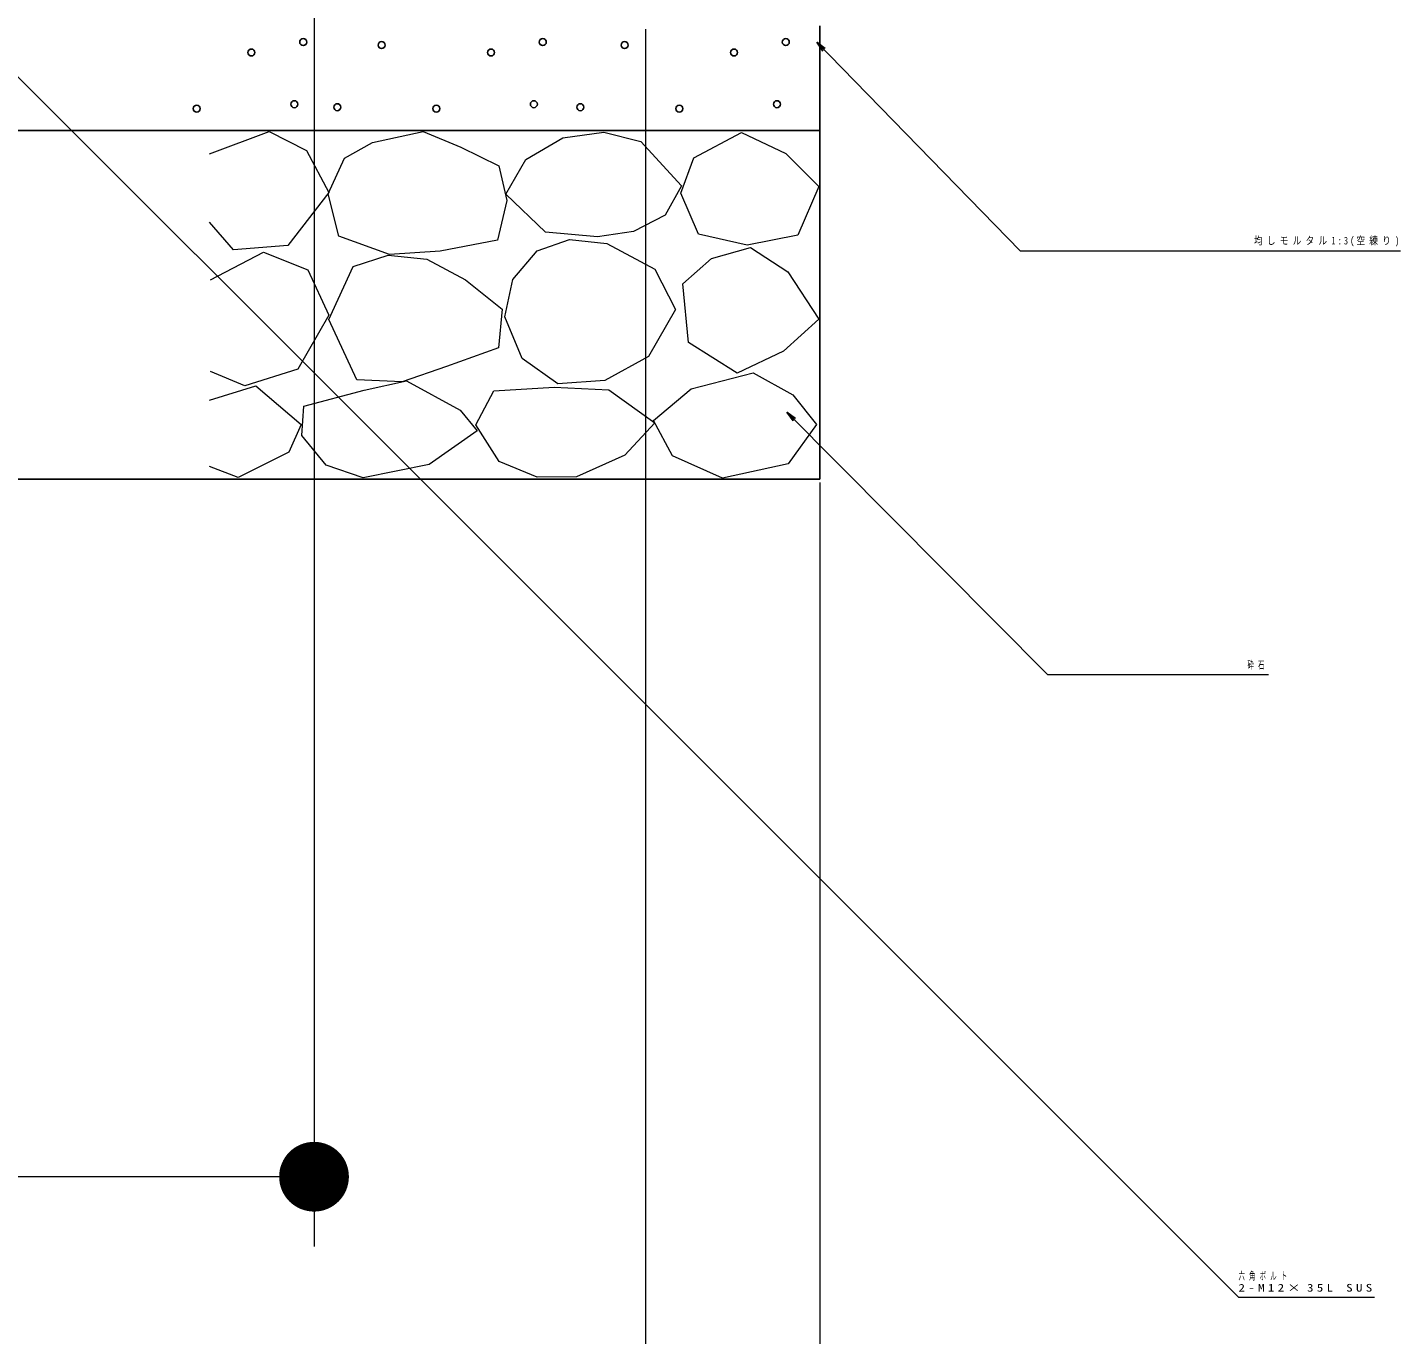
# Model space of a CAD drawing. Units: millimetres on the paper, scale 1:20. Extents: x -385 to 0, y 0 to 267.
# Drawn here: x -106.74 to -87.06, y 87.68 to 106.41 of the extents above; entities that cross this region are included whole.
import ezdxf

# ---------------------------------------------------------------- set-up
doc = ezdxf.new("R2010")
doc.units = ezdxf.units.MM
doc.layers.add('1_20', color=7, linetype='Continuous', lineweight=25)
doc.styles.add('ＭＳ ゴシック', font='')
doc.styles.get('ＭＳ ゴシック').set_extended_font_data('MS Gothic')

# ---------------------------------------------------------------- blocks, each defined once
blk = doc.blocks.new('filled_dot')
at = {"color": 0, "linetype": 'Continuous', "lineweight": -2, "const_width": 1.25}
blk.add_lwpolyline([(-0.625, 0, 1), (0.625, 0, 1)], format="xyb", close=True, dxfattribs=at)

msp = doc.modelspace()

# ---------------------------------------------------------------- linework, layer by layer
at = {"layer": '1_20', "lineweight": 13}
for p, q in [((-102.629, 114.008), (-102.629, 89.89)), ((-102.629, 113.058), (-102.629, 88.94)), ((-97.879, 106.39), (-97.879, 79.89)), ((-97.879, 105.44), (-97.879, 78.94)), ((-95.379, 99.89), (-95.379, 69.89)), ((-95.379, 98.94), (-95.379, 68.94)), ((-102.629, 89.94), (-119.129, 89.94)), ((-102.629, 89.94), (-119.129, 89.94))]:
    msp.add_line(p, q, dxfattribs=at)
at = {"layer": '1_20', "color": 4}
for p, q in [((-95.379, 99.94), (-95.379, 106.44)), ((-95.379, 104.94), (-126.379, 104.94)), ((-95.379, 99.94), (-126.379, 99.94))]:
    msp.add_line(p, q, dxfattribs=at)
at = {"layer": '1_20'}
for p, q in [((-95.337, 106.077), (-95.423, 106.202)), ((-95.423, 106.202), (-95.301, 106.112)), ((-95.423, 106.202), (-95.319, 106.094)), ((-95.763, 100.775), (-95.851, 100.899)), ((-95.851, 100.899), (-95.728, 100.81)), ((-95.851, 100.899), (-95.746, 100.792))]:
    msp.add_line(p, q, dxfattribs=at)
at = {"layer": '1_20', "lineweight": 13}
for points in [[(-119.286, 118.121), (-89.379, 88.214), (-87.429, 88.214)], [(-95.423, 106.202), (-92.507, 103.213), (-87.056, 103.213)], [(-104.129, 104.605), (-103.274, 104.922), (-102.735, 104.653), (-102.418, 104.051), (-103.004, 103.29), (-103.781, 103.227), (-104.129, 103.623)], [(-104.113, 102.799), (-103.353, 103.195), (-102.719, 102.942), (-102.418, 102.292), (-102.862, 101.516), (-103.622, 101.278), (-104.113, 101.484)], [(-104.129, 101.072), (-103.464, 101.278), (-102.814, 100.724), (-102.988, 100.328), (-103.717, 99.963), (-104.129, 100.122)], [(-95.851, 100.899), (-92.118, 97.139), (-88.95, 97.139)]]:
    msp.add_lwpolyline(points, dxfattribs=at)
for points in [[(-101.064, 104.925), (-100.527, 104.701), (-99.981, 104.433), (-99.864, 103.932), (-99.999, 103.368), (-100.822, 103.207), (-101.547, 103.162), (-102.272, 103.421), (-102.424, 104.03), (-102.191, 104.54), (-101.789, 104.764)], [(-98.473, 104.915), (-97.946, 104.78), (-97.364, 104.144), (-97.594, 103.725), (-98.051, 103.488), (-98.567, 103.415), (-99.311, 103.482), (-99.878, 104.023), (-99.594, 104.523), (-99.061, 104.833)], [(-96.501, 104.91), (-95.868, 104.609), (-95.393, 104.134), (-95.694, 103.437), (-96.422, 103.294), (-97.119, 103.453), (-97.373, 104.039), (-97.183, 104.546)], [(-97.837, 101.698), (-98.459, 101.353), (-99.135, 101.306), (-99.648, 101.668), (-99.892, 102.266), (-99.78, 102.803), (-99.432, 103.212), (-98.966, 103.377), (-98.432, 103.32), (-97.742, 102.951), (-97.446, 102.374)], [(-101.013, 103.094), (-100.459, 102.797), (-99.932, 102.378), (-99.986, 101.824), (-100.73, 101.554), (-101.365, 101.337), (-102.014, 101.364), (-102.419, 102.229), (-102.068, 102.986), (-101.564, 103.151)], [(-96.375, 103.263), (-95.836, 102.914), (-95.393, 102.233), (-95.899, 101.773), (-96.565, 101.457), (-97.262, 101.9), (-97.341, 102.74), (-96.933, 103.102)], [(-96.334, 101.466), (-95.765, 101.147), (-95.427, 100.724), (-95.831, 100.158), (-96.773, 99.955), (-97.489, 100.274), (-97.762, 100.779), (-97.223, 101.235)], [(-101.304, 101.35), (-100.534, 100.931), (-100.291, 100.634), (-100.98, 100.148), (-101.926, 99.958), (-102.456, 100.142), (-102.804, 100.567), (-102.777, 100.986), (-101.912, 101.215)], [(-99.189, 101.259), (-98.405, 101.218), (-97.743, 100.745), (-98.175, 100.286), (-98.865, 99.975), (-99.43, 99.967), (-99.973, 100.191), (-100.311, 100.718), (-100.054, 101.205)]]:
    msp.add_lwpolyline(points, close=True, dxfattribs=at)
at = {"layer": '1_20'}
for centre in [(-103.526, 106.056), (-102.784, 106.205), (-101.66, 106.162), (-100.092, 106.056), (-99.35, 106.205), (-98.177, 106.162), (-96.609, 106.056), (-95.867, 106.205), (-104.31, 105.251), (-102.911, 105.315), (-102.296, 105.272), (-100.876, 105.251), (-99.478, 105.315), (-98.812, 105.272), (-97.393, 105.251), (-95.994, 105.315)]:
    msp.add_circle(centre, 0.05, dxfattribs=at)

# ---------------------------------------------------------------- block references
at = {"layer": '1_20', "lineweight": 13, "rotation": 180}
for xscale, yscale in [(0.4, 0.4), (0.02, 0.02)]:
    msp.add_blockref('filled_dot', (-102.629, 89.94), dxfattribs=dict(at, xscale=xscale, yscale=yscale))

# ---------------------------------------------------------------- texts
at = {"layer": '1_20', "char_height": 0.11, "attachment_point": 4, "style": 'ＭＳ ゴシック'}
for s, insert in [('\\T1.5;\\W0.8;均しモルタル1:3(空練り)', (-89.156, 103.345)), ('\\T1.64;\\W0.6;砕石', (-89.25, 97.271)), ('\\T1.64;\\W0.6;六角ボルト', (-89.379, 88.512)), ('\\T1.5;\\W1.25;2-M12×35L\\~SUS', (-89.379, 88.347))]:
    msp.add_mtext(s, dxfattribs=dict(at, insert=insert))

doc.saveas('drawing.dxf')
